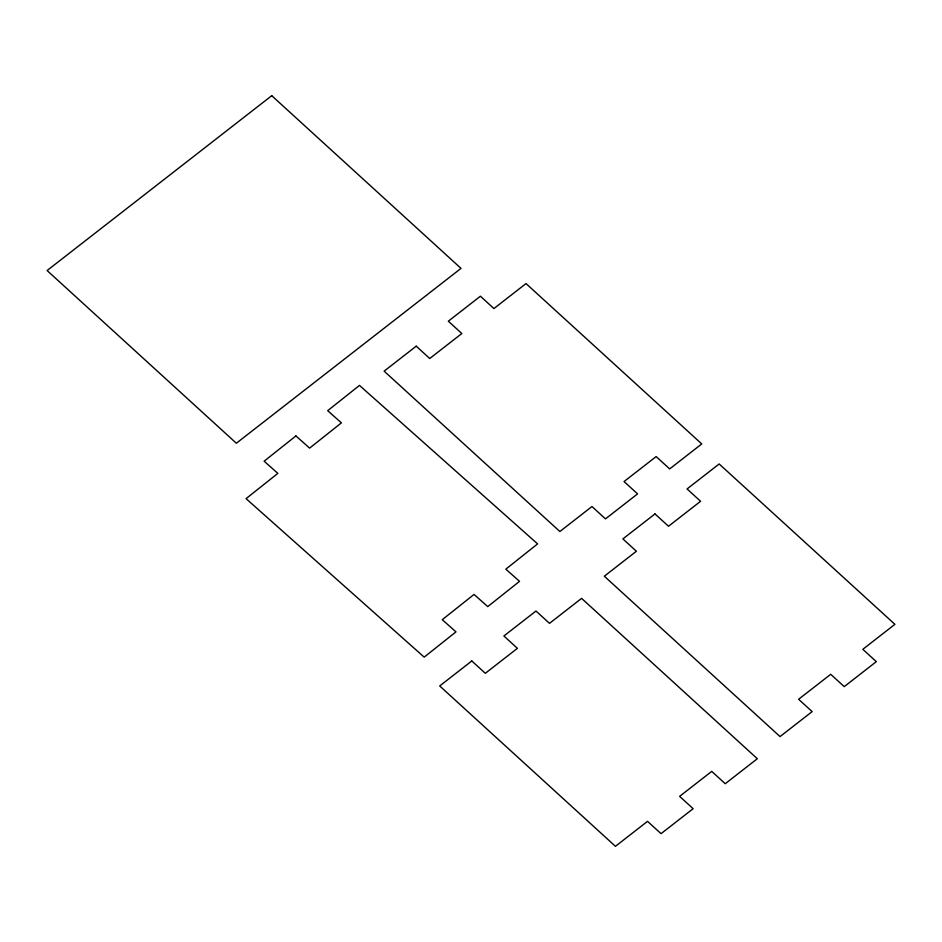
<?xml version="1.0" encoding="UTF-8"?>
<svg xmlns="http://www.w3.org/2000/svg" width="942" height="942" viewBox="0 0 942 942"><rect width="100%" height="100%" fill="white"/><g stroke="black" fill="none" stroke-linecap="round" stroke-linejoin="round"><path stroke-width="1.41" d="M295.918 435.934L264.137 461.191L277.843 473.379L246.062 498.648L424.183 657.139L455.963 631.87L442.269 619.683L474.038 594.426L487.744 606.613L519.525 581.355L505.819 569.156L537.599 543.899L359.479 385.408L327.698 410.677L341.404 422.864L309.624 448.121L295.918 435.934M271.743 95.684L47.1 270.531L236.348 443.235L461.003 268.388L271.743 95.684M416.223 346.173L384.136 371.148L559.866 531.512L591.965 506.537L605.482 518.877L637.569 493.891L624.051 481.562L656.15 456.576L669.668 468.916L701.755 443.941L526.025 283.577L493.926 308.552L480.408 296.212L448.321 321.198L461.839 333.527L429.74 358.502L416.223 346.173M654.984 513.932L622.886 538.906L636.403 551.247L604.317 576.221L780.047 736.585L812.145 711.61L798.628 699.27L830.714 674.295L844.232 686.636L876.331 661.649L862.813 649.321L894.9 624.334L719.17 463.97L687.071 488.945L700.589 501.285L668.502 526.26L654.984 513.932M471.801 660.966L439.702 685.953L615.444 846.316L647.531 821.342L661.048 833.67L693.147 808.695L679.629 796.355L711.716 771.38L725.234 783.72L757.333 758.734L581.591 598.37L549.504 623.357L535.986 611.017L503.888 635.991L517.405 648.332L485.318 673.306L471.801 660.966"/></g></svg>
